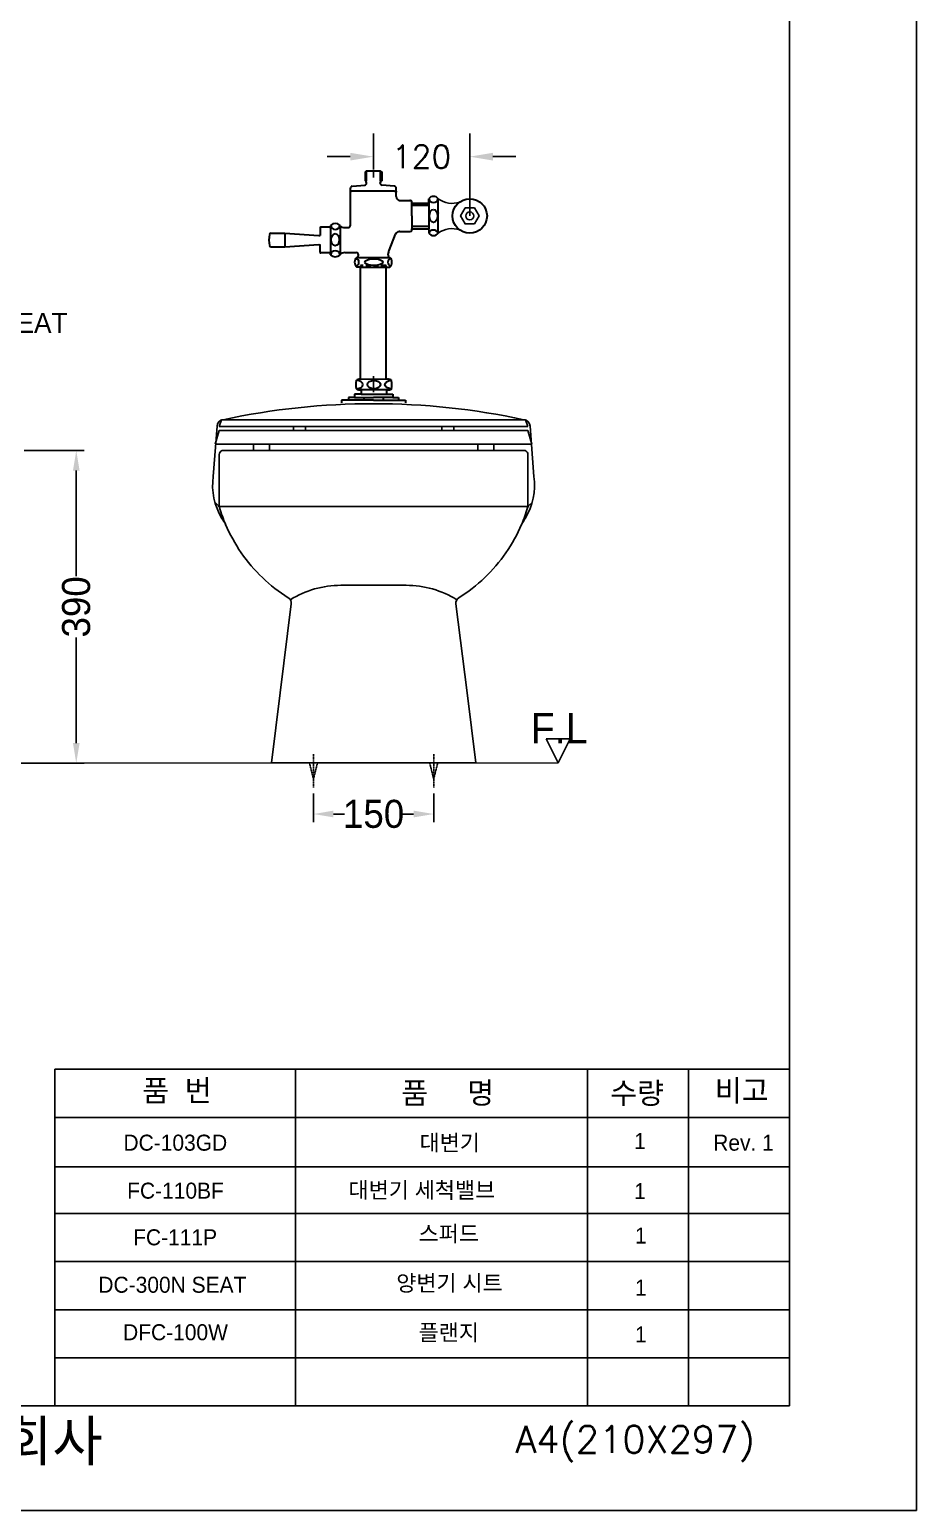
# Model space of a CAD drawing. Extents: x 66343 to 68769, y 58252 to 61683.
# Drawn here: x 67662 to 68769, y 58252 to 60100 of the extents above; entities that cross this region are included whole.
import ezdxf

# ---------------------------------------------------------------- set-up
doc = ezdxf.new("R2010")
doc.units = 0
doc.header["$MEASUREMENT"] = 0
for name, pattern in [('DASHDOT', [1, 0.5, -0.25, 0, -0.25]), ('DASHED', [0.75, 0.5, -0.25]), ('HIDDEN', [9.525, 6.35, -3.175])]:
    doc.linetypes.add(name, pattern=pattern)
doc.layers.get('0').update_dxf_attribs({"linetype": 'CONTINUOUS'})
doc.layers.get('Defpoints').update_dxf_attribs({"linetype": 'CONTINUOUS'})
for name, color, linetype in [('001', 7, 'CONTINUOUS'), ('002', 7, 'CONTINUOUS'), ('BU', 7, 'CONTINUOUS'), ('CENTER', 1, 'CONTINUOUS'), ('Dim', 4, 'CONTINUOUS'), ('DIM2', 7, 'CONTINUOUS'), ('MAIN', 7, 'CONTINUOUS'), ('POINT', 3, 'CONTINUOUS'), ('YA', 7, 'CONTINUOUS')]:
    doc.layers.add(name, color=color, linetype=linetype)
for name, color, linetype, lineweight in [('AM_6', 2, 'CONTINUOUS', 30), ('DWG', 7, 'CONTINUOUS', 25), ('Y', 202, 'CONTINUOUS', 35)]:
    doc.layers.add(name, color=color, linetype=linetype, lineweight=lineweight)
doc.styles.add('____', font='')
doc.styles.add('h', font='', dxfattribs={"height": 30})
doc.styles.get("Standard").update_dxf_attribs({"font": 'txt.shx', "bigfont": 'ghs.shx'})
doc.styles.add('스타일1', font='txt.shx', dxfattribs={"bigfont": 'ghs.shx'})
doc.styles.get('____').set_extended_font_data('굴림')
doc.styles.get('h').set_extended_font_data('Haansoft Batang')
doc.dimstyles.new('MSADIM', dxfattribs={"dimtxt": 35, "dimasz": 25, "dimexe": 10, "dimexo": 7.5, "dimgap": 0.09, "dimtad": 0, "dimtoh": 1, "dimdec": 0, "dimzin": 1, "dimdsep": 46, "dimtxsty": '____', "dimcen": 11.25, "dimadec": 0, "dimazin": 0, "dimtfac": 1, "dimtdec": 4, "dimtix": 1, "dimtmove": 0, "dimatfit": 3, "dimfxl": 0, "dimtolj": 1, "dimtzin": 1, "dimarcsym": 0})
doc.dimstyles.get("Standard").update_dxf_attribs({"dimtxt": 0.18, "dimasz": 0.18, "dimexe": 0.18, "dimexo": 0.0625, "dimgap": 0.09, "dimtad": 0, "dimtih": 1, "dimtoh": 1, "dimdec": 4, "dimzin": 0, "dimdsep": 46, "dimtxsty": 'Standard', "dimcen": 0.09, "dimadec": 0, "dimazin": 0, "dimtfac": 1, "dimtdec": 4, "dimtofl": 0, "dimtmove": 0, "dimatfit": 0, "dimfxl": 0, "dimtolj": 1, "dimtzin": 0, "dimarcsym": 0})

# ---------------------------------------------------------------- blocks, each defined once
blk = doc.blocks.new('*D9')
at = {"layer": 'Defpoints', "color": 0}
for p in [(68016.5, 59154.7), (68166.5, 59154.7), (68016.5, 59121.4)]:
    blk.add_point(p, dxfattribs=at)
at = {"layer": 'Dim', "color": 0, "lineweight": -2}
for p, q in [((68016.5, 59147.2), (68016.5, 59111.4)), ((68166.5, 59147.2), (68166.5, 59111.4)), ((68041.5, 59121.4), (68055.1, 59121.4)), ((68141.5, 59121.4), (68127.9, 59121.4))]:
    blk.add_line(p, q, dxfattribs=at)
at = {"layer": 'Dim', "color": 0}
for points in [[(68041.5, 59125.6), (68041.5, 59117.2), (68016.5, 59121.4)], [(68141.5, 59125.6), (68141.5, 59117.2), (68166.5, 59121.4)]]:
    blk.add_solid(points, dxfattribs=at)
at = {"layer": 'Dim', "color": 0, "insert": (68091.5, 59121.4), "char_height": 35, "attachment_point": 5, "style": '____'}
blk.add_mtext('\\A1;150', dxfattribs=at)
blk = doc.blocks.new('*D11')
at = {"layer": 'Defpoints', "color": 0}
for p in [(67648.1, 59574.9), (67720.6, 59574.9), (67581.2, 59184.9)]:
    blk.add_point(p, dxfattribs=at)
at = {"layer": 'Dim', "color": 0, "lineweight": -2}
for p, q in [((67655.6, 59574.9), (67730.6, 59574.9)), ((67720.6, 59549.9), (67720.6, 59418.2)), ((67720.6, 59209.9), (67720.6, 59341.6)), ((67588.7, 59184.9), (67730.6, 59184.9))]:
    blk.add_line(p, q, dxfattribs=at)
at = {"layer": 'Dim', "color": 0}
for points in [[(67716.5, 59549.9), (67724.8, 59549.9), (67720.6, 59574.9)], [(67716.5, 59209.9), (67724.8, 59209.9), (67720.6, 59184.9)]]:
    blk.add_solid(points, dxfattribs=at)
at = {"layer": 'Dim', "color": 0, "insert": (67720.6, 59379.9), "char_height": 35, "attachment_point": 5, "rotation": 90, "style": '____'}
blk.add_mtext('\\A1;390', dxfattribs=at)
blk = doc.blocks.new('*D12')
at = {"layer": 'Defpoints', "color": 0}
for p in [(68211.5, 59941.7), (68091.2, 59915.5), (68211.5, 59915.5)]:
    blk.add_point(p, dxfattribs=at)
at = {"layer": 'Dim', "color": 0, "lineweight": -2}
for p, q in [((68091.2, 59925.5), (68091.2, 59970.5)), ((68211.5, 59925.5), (68211.5, 59970.5)), ((68062.4, 59941.7), (68033.6, 59941.7)), ((68240.3, 59941.7), (68269.1, 59941.7))]:
    blk.add_line(p, q, dxfattribs=at)
at = {"layer": 'Dim', "color": 0}
for points in [[(68062.4, 59946.5), (68062.4, 59936.9), (68091.2, 59941.7)], [(68240.3, 59946.5), (68240.3, 59936.9), (68211.5, 59941.7)]]:
    blk.add_solid(points, dxfattribs=at)
at = {"layer": 'Dim', "color": 0, "insert": (68151.3, 59941.7), "char_height": 28.8, "attachment_point": 5}
blk.add_mtext('\\A1;120', dxfattribs=at)

msp = doc.modelspace()

# ---------------------------------------------------------------- linework, layer by layer
at = {"color": 0, "lineweight": 30}
for p, q in [((68123.7, 59887.2), (68137.2, 59887.2)), ((68139.2, 59867.7), (68139.2, 59885.2)), ((68139.2, 59867.7), (68139.2, 59850.2)), ((68124.1, 59848.2), (68137.2, 59848.2))]:
    msp.add_line(p, q, dxfattribs=at)
at = {"color": 0, "linetype": 'ByBlock', "lineweight": 30}
for p, q in [((68051.5, 59637.9), (68051.5, 59634.7)), ((68131.5, 59637.9), (68131.5, 59634.7))]:
    msp.add_line(p, q, dxfattribs=at)
at = {"color": 0, "lineweight": 30}
for centre, start, end in [((68137.2, 59885.2), 0, 90), ((68137.2, 59850.2), 270, 0)]:
    msp.add_arc(centre, 2, start, end, dxfattribs=at)
at = {"color": 0, "linetype": 'HIDDEN', "lineweight": 30}
msp.add_arc((68124.8, 59837.7), 10.5, 93.7012, 98.3168, dxfattribs=at)
at = {"color": 0, "lineweight": 30}
for p in [(68137.2, 59887.2), (68139.2, 59883.9), (68139.2, 59851.4), (68139.2, 59850.2), (68139.2, 59850.2)]:
    msp.add_point(p, dxfattribs=at)
at = {"layer": '001', "color": 7}
for p, q in [((67896.2, 59605.4), (67891.5, 59542.7)), ((68286.8, 59605.4), (68291.5, 59542.7)), ((67975, 59272.5), (67964, 59185.1)), ((68219, 59185.1), (68208.1, 59272.5))]:
    msp.add_line(p, q, dxfattribs=at)
for points in [[(66936.2, 59184.9), (68321.8, 59185.1)], [(67964, 59185.1), (68219, 59185.1)]]:
    msp.add_lwpolyline(points, dxfattribs=at)
for centre, radius, start, end in [((67904.2, 59605.4), 8, 91.4329, 180), ((68278.8, 59605.4), 8, 359.9978, 88.5649), ((67970.3, 59531.6), 79.6, 172.0368, 211.3006), ((68212.7, 59531.6), 79.6, 328.6994, 7.9632), ((67496.5, 59233.9), 480, 31.219, 32.2793), ((68091, 59561), 200, 203.0412, 214.5911), ((68092, 59561), 200, 325.4089, 336.9588), ((68686.5, 59233.9), 480, 147.7207, 148.781)]:
    msp.add_arc(centre, radius, start, end, dxfattribs=at)
at = {"layer": '002', "color": 7}
for p, q in [((67899, 59570.1), (67899, 59506.6)), ((68284, 59506.6), (68284, 59570.1)), ((67893.7, 59510.1), (67897.4, 59506.7)), ((68289.3, 59510.1), (68285.6, 59506.7)), ((68132.2, 59406.8), (68050.8, 59406.8)), ((67988.9, 59383.5), (67975, 59272.5)), ((68208.1, 59272.5), (68194.1, 59383.5)), ((68306.8, 59215.1), (68321.8, 59185.1)), ((68336.8, 59215.1), (68306.8, 59215.1)), ((68321.8, 59185.1), (68336.8, 59215.1))]:
    msp.add_line(p, q, dxfattribs=at)
for centre, radius, start, end in [((67904, 59570.1), 5, 108.3593, 180.0007), ((68279, 59570.1), 5, 0, 71.6407), ((67891.9, 59500.9), 8, 18.4229, 47.0644), ((67909, 59506.6), 10, 180, 196.6467), ((68091, 59561), 200, 196.6467, 203.0412), ((68092, 59561), 200, 336.9588, 343.3533), ((68291.1, 59500.9), 8, 132.9356, 163.2034), ((68274, 59506.6), 10, 343.3533, 360), ((68091, 59561), 200, 214.5911, 238.0423), ((68092, 59561), 200, 301.9577, 325.4089), ((67980.9, 59384.5), 8, 352.8518, 58.0423), ((68050.8, 59286.8), 120, 90, 121.7494), ((68132.2, 59286.8), 120, 58.2506, 90), ((68202.1, 59384.5), 8, 121.9577, 187.1492)]:
    msp.add_arc(centre, radius, start, end, dxfattribs=at)
at = {"layer": 'BU', "color": 7}
msp.add_arc((68091.5, 58744.5), 888.9, 77.8229, 102.1771, dxfattribs=at)
at = {"layer": 'CENTER', "color": 0, "linetype": 'DASHDOT'}
for p, q in [((68016.5, 59196.2), (68016.5, 59154.7)), ((68166.5, 59196.2), (68166.5, 59154.7))]:
    msp.add_line(p, q, dxfattribs=at)
at = {"layer": 'Dim', "color": 0}
for p, q in [((68211.5, 59867.7), (68211.5, 59928.7)), ((68091.2, 59923.6), (68091.2, 59915.5)), ((68070.6, 59816), (68111.7, 59816)), ((68091.5, 59647.9), (68091.5, 59667.7)), ((68075.1, 59663.9), (68108.8, 59663.9)), ((67901.8, 59613.4), (68281.2, 59613.4)), ((67902.4, 59574.9), (68280.6, 59574.9)), ((68283.9, 59505.1), (67899.1, 59505.1)), ((67964, 59185.1), (68219, 59185.1)), ((67694, 58802.9), (68610.5, 58802.9)), ((67994.2, 58802.9), (67994.2, 58382.9)), ((68358.4, 58802.9), (68358.4, 58382.9)), ((68484.4, 58802.9), (68484.4, 58382.9)), ((67694, 58742.9), (68610.5, 58742.9)), ((67694, 58681.1), (68610.5, 58681.1)), ((67694, 58622.9), (68610.5, 58622.9)), ((67694, 58562.9), (68610.5, 58562.9)), ((67694, 58502.9), (68610.5, 58502.9))]:
    msp.add_line(p, q, dxfattribs=at)
at = {"layer": 'DWG', "color": 0, "lineweight": 30}
for p, q in [((68065, 59904.8), (68080.4, 59906.1)), ((68082.2, 59923.6), (68080.8, 59922.8)), ((68080.8, 59922.8), (68080.8, 59911.6)), ((68080.8, 59911.6), (68081.4, 59911.2)), ((68100.2, 59923.6), (68082.2, 59923.6)), ((68082.4, 59923.6), (68082.4, 59911.2)), ((68100, 59911.2), (68100, 59923.6)), ((68100.2, 59923.6), (68101.6, 59922.8)), ((68101.6, 59911.6), (68100.9, 59911.2)), ((68101.6, 59922.8), (68101.6, 59911.6)), ((68117.4, 59904.8), (68102, 59906.1)), ((68062.7, 59898.6), (68062.7, 59902.3)), ((68062.7, 59856.1), (68062.7, 59898.6)), ((68062.7, 59898.6), (68062.7, 59897.3)), ((68117.6, 59898.6), (68062.7, 59898.6)), ((68117.6, 59898.6), (68119.7, 59898.6)), ((68119.7, 59898.6), (68119.7, 59902.3)), ((68119.7, 59898.6), (68119.7, 59897.3)), ((68119.7, 59892.1), (68119.7, 59898.6)), ((68160.3, 59885), (68160.3, 59889.2)), ((68172.1, 59888.7), (68172.1, 59889.2)), ((68172.1, 59847.6), (68172.1, 59888.7)), ((68139.2, 59883.7), (68160.3, 59883.7)), ((68160.3, 59880.7), (68139.2, 59880.7)), ((68160.3, 59885), (68160.3, 59883.7)), ((68160.3, 59883.7), (68160.3, 59851.7)), ((68172.1, 59871.8), (68172.1, 59871.4)), ((68024.7, 59852.6), (68024.7, 59848.3)), ((68036.7, 59853.6), (68025.7, 59853.6)), ((68037.7, 59856), (68037.7, 59854.6)), ((68037.7, 59854.6), (68037.7, 59821.3)), ((68049.7, 59856), (68049.7, 59855.1)), ((68049.7, 59855.1), (68049.7, 59820.1)), ((68055.5, 59853.1), (68059.7, 59853.1)), ((68160.3, 59854.7), (68139.2, 59854.7)), ((68139.2, 59851.7), (68160.3, 59851.7)), ((68160.3, 59850.5), (68160.3, 59851.7)), ((67963.6, 59846.2), (67981, 59846.2)), ((67981, 59846.2), (68023.2, 59843.2)), ((67981, 59846.2), (67981, 59829.2)), ((67981, 59829.2), (68023.2, 59832.2)), ((68023.2, 59843.2), (68024.7, 59843.4)), ((68023.2, 59832.2), (68024.7, 59831.8)), ((68024.7, 59848.3), (68024.7, 59843.4)), ((68118.6, 59844.9), (68110.5, 59824.7)), ((68160.3, 59850.5), (68160.3, 59846.2)), ((68172.1, 59846.2), (68172.1, 59847.6)), ((67963.6, 59829.2), (67981, 59829.2)), ((68024.7, 59826.8), (68024.7, 59831.8)), ((68024.7, 59822.6), (68024.7, 59826.8)), ((68036.7, 59821.6), (68025.7, 59821.6)), ((68037.7, 59819.1), (68037.7, 59820.6)), ((68049.7, 59819.1), (68049.7, 59820.1)), ((68055.5, 59822.1), (68069.7, 59822.1)), ((68071, 59816), (68070.6, 59816)), ((68070.6, 59816), (68111.1, 59816)), ((68071, 59816), (68071.2, 59816)), ((68071.4, 59816), (68072.4, 59817.7)), ((68072.7, 59818.7), (68072.7, 59819.1)), ((68109.7, 59819), (68109.7, 59820.3)), ((68111, 59816), (68110.1, 59817.5)), ((68111.3, 59816), (68111.2, 59816)), ((68111.3, 59816), (68111.7, 59816)), ((68075.3, 59804), (68070.6, 59804)), ((68075.3, 59789.9), (68075.3, 59804)), ((68075.3, 59804), (68107.1, 59804)), ((68107.1, 59789.9), (68107.1, 59804)), ((68107.1, 59804), (68111.7, 59804)), ((68075.3, 59663.4), (68075.3, 59790.2)), ((68075.3, 59781.9), (68075.3, 59788.7)), ((68107.1, 59663.4), (68107.1, 59790.2)), ((68107.1, 59781.9), (68107.1, 59788.7))]:
    msp.add_line(p, q, dxfattribs=at)
at = {"layer": 'DWG', "color": 0, "linetype": 'Continuous', "lineweight": 30}
for p, q in [((68082.7, 59908.6), (68082.7, 59909)), ((68099.7, 59908.6), (68099.7, 59909))]:
    msp.add_line(p, q, dxfattribs=at)
at = {"layer": 'DWG', "color": 0, "linetype": 'HIDDEN', "lineweight": 30}
for p, q in [((68107.1, 59805.7), (68075.3, 59805.7)), ((68075.3, 59805.7), (68075.3, 59804)), ((68107.1, 59804), (68107.1, 59805.7))]:
    msp.add_line(p, q, dxfattribs=at)
at = {"layer": 'DWG', "color": 0, "linetype": 'Continuous', "lineweight": 30}
for centre, start, end in [((68080.2, 59908.6), 275, 0), ((68080.2, 59909), 0, 60), ((68102.2, 59909), 120, 180), ((68102.2, 59908.6), 180, 265)]:
    msp.add_arc(centre, 2.5, start, end, dxfattribs=at)
at = {"layer": 'DWG', "color": 0, "lineweight": 30}
for centre, radius, start, end in [((68065.2, 59902.3), 2.5, 95, 180), ((68117.2, 59902.3), 2.5, 0, 85), ((68124.7, 59892.1), 5, 180, 259.2169), ((68166.2, 59884.8), 7.35, 36.919, 143.081), ((68166.2, 59890.6), 6.04, 193.4552, 346.5448), ((68025.7, 59852.6), 1, 90, 180), ((68036.7, 59854.6), 1, 270, 0), ((68043.7, 59849.3), 9, 48.1897, 131.8103), ((68043.7, 59856.9), 6.06, 188.3241, 351.6759), ((68055.7, 59863.2), 10.1, 233.2924, 268.4603), ((68059.7, 59856.1), 3, 270, 0), ((67963.6, 59844.2), 2, 90, 169.1799), ((68123.3, 59843.1), 5, 90, 158.1986), ((68166.2, 59843.7), 6.38, 22.9489, 157.0511), ((68166.2, 59850.5), 7.27, 216.0911, 323.9089), ((67963.6, 59831.2), 2, 190.8201, 270), ((68025.7, 59822.6), 1, 180, 270), ((68036.7, 59820.6), 1, 0, 90), ((68043.7, 59818.3), 6.06, 8.1658, 171.8342), ((68043.7, 59825.8), 9, 228.1897, 311.8103), ((68057, 59808.4), 13.8, 96.3527, 121.8946), ((68075.9, 59810), 8, 131.4096, 228.5904), ((68068.3, 59809.9), 4.91, 285.7001, 75.2564), ((68069.7, 59819.1), 3, 0, 90), ((68070.7, 59818.7), 2, 330, 0), ((68114.2, 59809.9), 4.91, 104.7436, 254.2999), ((68121.7, 59820.3), 12, 158.1986, 180), ((68112.7, 59819), 3, 180, 210), ((68106.4, 59810), 8, 311.4096, 48.5904)]:
    msp.add_arc(centre, radius, start, end, dxfattribs=at)
at = {"layer": 'DWG', "lineweight": 30}
msp.add_arc((67997.6, 59837.7), 36.6, 169.1799, 190.8201, dxfattribs=at)
at = {"layer": 'DWG', "color": 0, "lineweight": 30}
for centre, major_axis, ratio in [((68166.2, 59867.8), (0, 8.12), 0.615385), ((68043.6, 59838.1), (0, 7.62), 0.655738), ((68091.9, 59810.1), (-11.2, 0), 0.377778)]:
    msp.add_ellipse(centre, major_axis=major_axis, ratio=ratio, dxfattribs=at)
at = {"layer": 'MAIN', "color": 7}
for p, q in [((67901.8, 59613.4), (67899, 59604.9)), ((68281.2, 59613.4), (68284, 59604.9)), ((67894, 59582.9), (67899, 59599.9)), ((67899, 59604.9), (68284, 59604.9)), ((67899, 59599.9), (68284, 59599.9)), ((67991.5, 59604.9), (67991.5, 59599.9)), ((68006.5, 59604.9), (68006.5, 59599.9)), ((68176.5, 59604.9), (68176.5, 59599.9)), ((68191.5, 59604.9), (68191.5, 59599.9)), ((68284, 59599.9), (68289, 59582.9)), ((67894, 59582.9), (68289, 59582.9)), ((67941.5, 59582.9), (67941.5, 59574.9)), ((67961.5, 59582.9), (67961.5, 59574.9)), ((68221.5, 59582.9), (68221.5, 59574.9)), ((68241.5, 59582.9), (68241.5, 59574.9))]:
    msp.add_line(p, q, dxfattribs=at)
at = {"layer": 'POINT', "color": 0, "linetype": 'DASHED'}
for p, q in [((68011.5, 59185.1), (68016.5, 59165.1)), ((68016.5, 59165.1), (68021.5, 59185.1)), ((68161.5, 59185.1), (68166.5, 59165.1)), ((68166.5, 59165.1), (68171.5, 59185.1))]:
    msp.add_line(p, q, dxfattribs=at)
at = {"layer": 'Y', "color": 0, "linetype": 'ByBlock', "lineweight": 30}
for p, q in [((68108.8, 59650.6), (68075.1, 59650.6)), ((68075.9, 59650.6), (68075.9, 59645.3)), ((68107.9, 59645.3), (68107.9, 59650.6)), ((68091.5, 59637.9), (68051.5, 59637.9)), ((68067.5, 59641.3), (68060.3, 59641.3)), ((68060.3, 59641.3), (68060.3, 59637.9)), ((68075.9, 59645.3), (68067.5, 59645.3)), ((68067.5, 59645.3), (68067.5, 59641.3)), ((68067.5, 59641.3), (68091.5, 59641.3)), ((68075.9, 59645.3), (68107.9, 59645.3)), ((68079.5, 59641.3), (68079.5, 59637.9)), ((68115.6, 59641.3), (68091.5, 59641.3)), ((68091.5, 59637.9), (68131.5, 59637.9)), ((68103.5, 59641.3), (68103.5, 59637.9)), ((68107.1, 59645.3), (68115.6, 59645.3)), ((68115.6, 59645.3), (68115.6, 59641.3)), ((68115.6, 59641.3), (68122.7, 59641.3)), ((68122.7, 59641.3), (68122.7, 59637.9))]:
    msp.add_line(p, q, dxfattribs=at)
msp.add_circle((68211.5, 59867.7), 21.5, dxfattribs=at)
for centre, radius, start, end in [((68123.7, 59657.3), 54.2, 174.5336, 185.4654), ((68070.7, 59661.4), 0.953, 89.0877, 175.4414), ((68070.7, 59653.1), 0.953, 184.5567, 270.9105), ((68075.5, 59652.5), 11.5, 92.1641, 119.8999), ((68075.5, 59662), 11.5, 240.1001, 272.1409), ((68108.4, 59662), 11.5, 267.8591, 299.8999), ((68108.4, 59652.5), 11.5, 60.1001, 87.8359), ((68113.2, 59661.4), 0.953, 4.5586, 90.9123), ((68113.2, 59653.1), 0.953, 269.0895, 355.4433), ((68060.2, 59657.3), 54.1, 354.5333, 5.4667)]:
    msp.add_arc(centre, radius, start, end, dxfattribs=at)
for ratio, start_param, end_param in [(0.632635, 4.741671, 4.741672), (0.632626, 1.650273, 4.632654)]:
    msp.add_ellipse((68070, 59657.3), major_axis=(-8.16, 0), ratio=ratio, start_param=start_param, end_param=end_param, dxfattribs=at)
msp.add_ellipse((68091.9, 59657.3), major_axis=(-8.16, 0), ratio=0.632635, dxfattribs=at)
at = {"layer": 'Y', "color": 0, "linetype": 'ByBlock', "lineweight": 30, "extrusion": (0, 0, -1)}
msp.add_ellipse((68113.8, 59657.3), major_axis=(8.16, 0), ratio=0.632626, start_param=1.650273, end_param=4.632654, dxfattribs=at)
at = {"layer": 'YA', "color": 7}
for p, q in [((68610.5, 61562.9), (68610.5, 58382.9)), ((67694, 58382.9), (67694, 58802.9)), ((67694, 58442.9), (68610.5, 58442.9)), ((66534.5, 58382.9), (68610.5, 58382.9))]:
    msp.add_line(p, q, dxfattribs=at)
at = {"layer": 'YA', "color": 0}
for points in [[(66343.1, 58252.4), (68768.6, 58252.4), (68768.6, 61682.8), (66343.1, 61682.8)], [(68205.7, 59877.7), (68200, 59867.7), (68205.7, 59857.7), (68217.3, 59857.7), (68223.1, 59867.7), (68217.3, 59877.7)]]:
    msp.add_lwpolyline(points, close=True, dxfattribs=at)
msp.add_circle((68211.5, 59867.7), 5, dxfattribs=at)
for centre, radius, start, end in [((68189.2, 59911.5), 28.1, 232.3668, 290.0296), ((68189.2, 59823.3), 28.6, 70.3051, 126.8401)]:
    msp.add_arc(centre, radius, start, end, dxfattribs=at)

# ---------------------------------------------------------------- texts
at = {"layer": 'AM_6', "color": 0, "insert": (67478.9, 59734.1), "char_height": 25, "attachment_point": 4, "style": 'h'}
msp.add_mtext('{\\fGulim|b0|i0|c129|p50;DC-300N SEAT}', dxfattribs=at)
at = {"layer": 'Dim', "color": 0, "attachment_point": 1, "style": '스타일1'}
for s, insert, char_height in [('{\\fGulim|b0|i0|c129|p50;품  번}', (67802.9, 58789.7), 26.746), ('{\\fGulim|b0|i0|c129|p50;품     명}', (68126.1, 58786.8), 26.746), ('{\\fGulim|b0|i0|c129|p50;수량}', (68386.7, 58786.5), 26.746), ('{\\fGulim|b0|i0|c129|p50;비고}', (68517.2, 58789.7), 26.746), ('{\\fGulim|b0|i0|c129|p50;1\\P}', (68416.6, 58723.4), 20), ('{\\fGulim|b0|i0|c129|p50;1\\P}', (68416.6, 58660.8), 20), ('{\\fGulim|b0|i0|c129|p50;1\\P}', (68417.5, 58605.4), 20), ('{\\fGulim|b0|i0|c129|p50;1\\P}', (68417.6, 58540.4), 20), ('{\\fGulim|b0|i0|c129|p50;1\\P}', (68417.6, 58482), 20)]:
    msp.add_mtext(s, dxfattribs=dict(at, insert=insert, char_height=char_height))
for s, insert, char_height, width in [('{\\fGulim|b0|i0|c129|p50; 대변기}', (68141.6, 58721.2), 20, 530.718), ('{\\fGulim|b0|i0|c129|p50;DC-103GD}', (67779.5, 58721.3), 20, 132.31), ('{\\fGulim|b0|i0|c129|p50;Rev. 1}', (68515.2, 58721.3), 20, 132.31), ('{\\fGulim|b0|i0|c129|p50;FC-110BF}', (67784.1, 58661.4), 20, 132.31), ('{\\fGulim|b0|i0|c129|p50;              대변기 세척밸브}', (67958.5, 58662.1), 20, 530.718), ('{\\fGulim|b0|i0|c129|p50;FC-111P}', (67791.6, 58603.2), 20, 132.31), ('{\\fGulim|b0|i0|c129|p50; 스퍼드}', (68140.4, 58607.8), 20, 530.718), ('{\\fGulim|b0|i0|c129|p50;DC-300N SEAT}', (67748.2, 58544), 20, 220.877), ('{\\fGulim|b0|i0|c129|p50;양변기 시트}', (68119.8, 58546.1), 20, 212), ('{\\fGulim|b0|i0|c129|p50;DFC-100W}', (67779, 58484.7), 20, 147), ('{\\fGulim|b0|i0|c129|p50; 플랜지}', (68140.4, 58484.4), 20, 530.718), ('{\\fGulim|b0|i0|c129|p50;       대림통상주식회사\\P}', (67124.4, 58364.1), 50, 1090)]:
    msp.add_mtext(s, dxfattribs=dict(at, insert=insert, char_height=char_height, width=width))
at = {"layer": 'DIM2', "color": 0, "insert": (68287.5, 59209.8), "char_height": 37.5, "width": 105.541, "attachment_point": 7, "line_spacing_factor": 0.963855}
msp.add_mtext('\\f굴림;F.L', dxfattribs=at)
at = {"layer": 'YA', "color": 7}
msp.add_text('A4(210X297)', height=33.819, dxfattribs=at).set_placement((68268.4, 58324.1))

# ---------------------------------------------------------------- dimensions: what is measured, and where the dimension line sits
at = {"layer": 'Dim', "color": 0}
dim = msp.add_linear_dim(base=(68211.5, 59941.7), p1=(68091.2, 59915.5), p2=(68211.5, 59915.5), dimstyle='Standard', override={"dimscale": 160, "dimgap": 0.06, "dimdec": 0, "dimatfit": 3, "dimarcsym": 1}, dxfattribs=at)
dim.commit()
dim.dimension.update_dxf_attribs({"geometry": '*D12', "text_midpoint": (68151.3, 59941.7)})
dim = msp.add_linear_dim(base=(67720.6, 59574.9), p1=(67581.2, 59184.9), p2=(67648.1, 59574.9), angle=270, dimstyle='MSADIM', dxfattribs=at)
dim.commit()
dim.dimension.update_dxf_attribs({"geometry": '*D11', "text_midpoint": (67720.6, 59379.9)})
dim = msp.add_linear_dim(base=(68016.5, 59121.4), p1=(68166.5, 59154.7), p2=(68016.5, 59154.7), dimstyle='MSADIM', dxfattribs=at)
dim.commit()
dim.dimension.update_dxf_attribs({"geometry": '*D9', "text_midpoint": (68091.5, 59121.4), "dimtype": 160})

doc.saveas('drawing.dxf')
